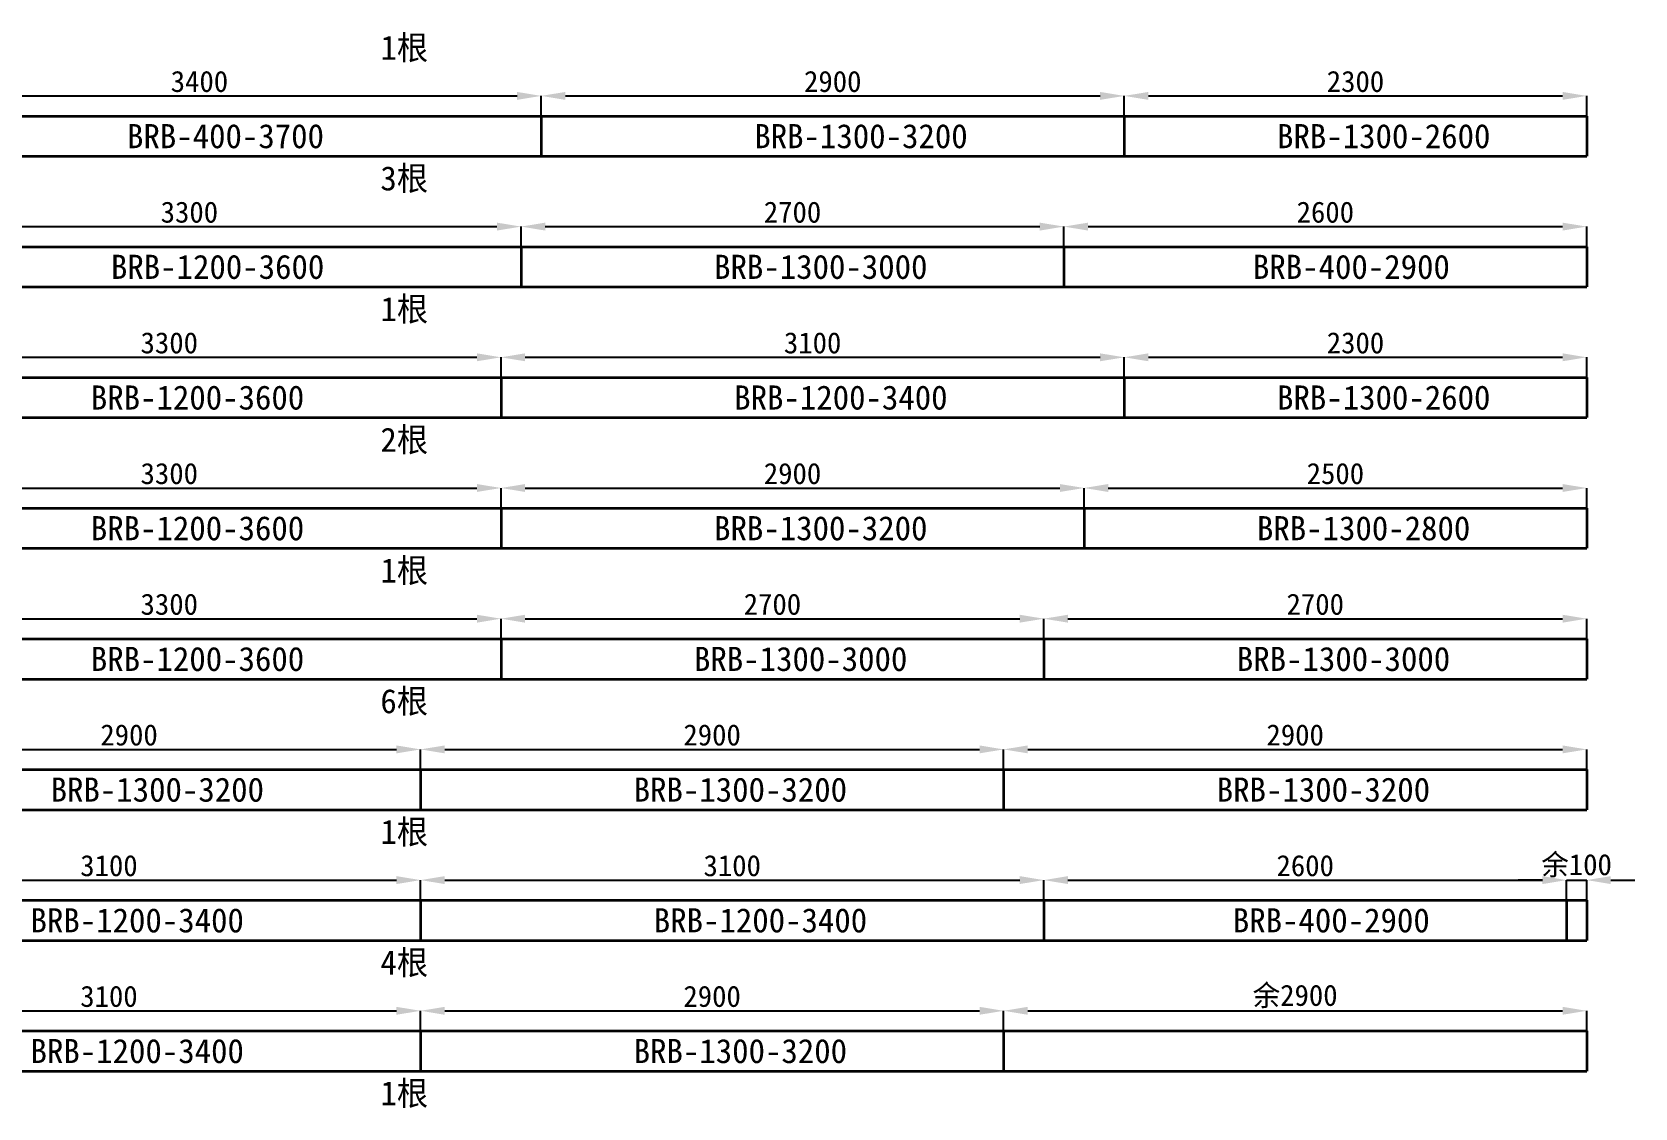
# Model space of a CAD drawing. Header units: metres. Extents: x -250 to 12240, y -15123 to 1732.
# Drawn here: x 4268 to 12240, y -9183 to -3833 of the extents above; entities that cross this region are included whole.
import ezdxf

# ---------------------------------------------------------------- set-up
doc = ezdxf.new("R2010")
doc.units = ezdxf.units.M
for name, color, linetype in [('DIMENSION', 3, 'Continuous'), ('TEXT', 3, 'Continuous'), ('TUBE', 3, 'Continuous')]:
    doc.layers.add(name, color=color, linetype=linetype)
doc.dimstyles.get("Standard").update_dxf_attribs({"dimscale": 30, "dimtxt": 3.5, "dimasz": 4, "dimexe": 1.25, "dimexo": 0, "dimtad": 1, "dimcen": 2.5, "dimazin": 3, "dimtfac": 1, "dimtmove": 0, "dimatfit": 3})

# ---------------------------------------------------------------- blocks, each defined once
blk = doc.blocks.new('_CLOSEDFILLED')
at = {"color": 0, "linetype": 'BYBLOCK'}
blk.add_solid([(-1, 0.164), (0, 0), (-1, -0.164)], dxfattribs=at)
blk = doc.blocks.new('*D45')
at = {"color": 3}
for p, q in [((3400, -4250), (3400, -4150)), ((6800, -4250), (6800, -4150))]:
    blk.add_line(p, q, dxfattribs=at)
at = {"color": 0}
blk.add_line((3520, -4150), (6680, -4150), dxfattribs=at)
at = {"layer": 'Defpoints'}
for p in [(3400, -4150), (3400, -4250), (6800, -4250)]:
    blk.add_point(p, dxfattribs=at)
at = {"layer": 'DIMENSION', "color": 0, "xscale": 120, "yscale": 120, "rotation": 180}
blk.add_blockref('_CLOSEDFILLED', (3400, -4150), dxfattribs=at)
at = {"layer": 'DIMENSION', "color": 0, "xscale": 120, "yscale": 120}
blk.add_blockref('_CLOSEDFILLED', (6800, -4150), dxfattribs=at)
at = {"layer": 'DIMENSION', "color": 3, "insert": (5100, -4078.75), "char_height": 105, "attachment_point": 5}
blk.add_mtext('3400', dxfattribs=at)
blk = doc.blocks.new('*D46')
at = {"color": 3}
for p, q in [((6800, -4250), (6800, -4150)), ((9700, -4250), (9700, -4150))]:
    blk.add_line(p, q, dxfattribs=at)
at = {"color": 0}
blk.add_line((6920, -4150), (9580, -4150), dxfattribs=at)
at = {"layer": 'Defpoints'}
for p in [(6800, -4150), (6800, -4250), (9700, -4250)]:
    blk.add_point(p, dxfattribs=at)
at = {"layer": 'DIMENSION', "color": 0, "xscale": 120, "yscale": 120, "rotation": 180}
blk.add_blockref('_CLOSEDFILLED', (6800, -4150), dxfattribs=at)
at = {"layer": 'DIMENSION', "color": 0, "xscale": 120, "yscale": 120}
blk.add_blockref('_CLOSEDFILLED', (9700, -4150), dxfattribs=at)
at = {"layer": 'DIMENSION', "color": 3, "insert": (8250, -4078.75), "char_height": 105, "attachment_point": 5}
blk.add_mtext('2900', dxfattribs=at)
blk = doc.blocks.new('*D47')
at = {"color": 3}
for p, q in [((9700, -4250), (9700, -4150)), ((12000, -4250), (12000, -4150))]:
    blk.add_line(p, q, dxfattribs=at)
at = {"color": 0}
blk.add_line((9820, -4150), (11880, -4150), dxfattribs=at)
at = {"layer": 'Defpoints'}
for p in [(9700, -4150), (9700, -4250), (12000, -4250)]:
    blk.add_point(p, dxfattribs=at)
at = {"layer": 'DIMENSION', "color": 0, "xscale": 120, "yscale": 120, "rotation": 180}
blk.add_blockref('_CLOSEDFILLED', (9700, -4150), dxfattribs=at)
at = {"layer": 'DIMENSION', "color": 0, "xscale": 120, "yscale": 120}
blk.add_blockref('_CLOSEDFILLED', (12000, -4150), dxfattribs=at)
at = {"layer": 'DIMENSION', "color": 3, "insert": (10850, -4078.75), "char_height": 105, "attachment_point": 5}
blk.add_mtext('2300', dxfattribs=at)
blk = doc.blocks.new('*D50')
at = {"color": 3}
for p, q in [((3400, -4900), (3400, -4800)), ((6700, -4900), (6700, -4800))]:
    blk.add_line(p, q, dxfattribs=at)
at = {"color": 0}
blk.add_line((3520, -4800), (6580, -4800), dxfattribs=at)
at = {"layer": 'Defpoints'}
for p in [(3400, -4800), (3400, -4900), (6700, -4900)]:
    blk.add_point(p, dxfattribs=at)
at = {"layer": 'DIMENSION', "color": 0, "xscale": 120, "yscale": 120, "rotation": 180}
blk.add_blockref('_CLOSEDFILLED', (3400, -4800), dxfattribs=at)
at = {"layer": 'DIMENSION', "color": 0, "xscale": 120, "yscale": 120}
blk.add_blockref('_CLOSEDFILLED', (6700, -4800), dxfattribs=at)
at = {"layer": 'DIMENSION', "color": 3, "insert": (5050, -4728.75), "char_height": 105, "attachment_point": 5}
blk.add_mtext('3300', dxfattribs=at)
blk = doc.blocks.new('*D51')
at = {"color": 3}
for p, q in [((6700, -4900), (6700, -4800)), ((9400, -4900), (9400, -4800))]:
    blk.add_line(p, q, dxfattribs=at)
at = {"color": 0}
blk.add_line((6820, -4800), (9280, -4800), dxfattribs=at)
at = {"layer": 'Defpoints'}
for p in [(6700, -4800), (6700, -4900), (9400, -4900)]:
    blk.add_point(p, dxfattribs=at)
at = {"layer": 'DIMENSION', "color": 0, "xscale": 120, "yscale": 120, "rotation": 180}
blk.add_blockref('_CLOSEDFILLED', (6700, -4800), dxfattribs=at)
at = {"layer": 'DIMENSION', "color": 0, "xscale": 120, "yscale": 120}
blk.add_blockref('_CLOSEDFILLED', (9400, -4800), dxfattribs=at)
at = {"layer": 'DIMENSION', "color": 3, "insert": (8050, -4728.75), "char_height": 105, "attachment_point": 5}
blk.add_mtext('2700', dxfattribs=at)
blk = doc.blocks.new('*D52')
at = {"color": 3}
for p, q in [((9400, -4900), (9400, -4800)), ((12000, -4900), (12000, -4800))]:
    blk.add_line(p, q, dxfattribs=at)
at = {"color": 0}
blk.add_line((9520, -4800), (11880, -4800), dxfattribs=at)
at = {"layer": 'Defpoints'}
for p in [(9400, -4800), (9400, -4900), (12000, -4900)]:
    blk.add_point(p, dxfattribs=at)
at = {"layer": 'DIMENSION', "color": 0, "xscale": 120, "yscale": 120, "rotation": 180}
blk.add_blockref('_CLOSEDFILLED', (9400, -4800), dxfattribs=at)
at = {"layer": 'DIMENSION', "color": 0, "xscale": 120, "yscale": 120}
blk.add_blockref('_CLOSEDFILLED', (12000, -4800), dxfattribs=at)
at = {"layer": 'DIMENSION', "color": 3, "insert": (10700, -4728.75), "char_height": 105, "attachment_point": 5}
blk.add_mtext('2600', dxfattribs=at)
blk = doc.blocks.new('*D55')
at = {"color": 3}
for p, q in [((3300, -5550), (3300, -5450)), ((6600, -5550), (6600, -5450))]:
    blk.add_line(p, q, dxfattribs=at)
at = {"color": 0}
blk.add_line((3420, -5450), (6480, -5450), dxfattribs=at)
at = {"layer": 'Defpoints'}
for p in [(3300, -5450), (3300, -5550), (6600, -5550)]:
    blk.add_point(p, dxfattribs=at)
at = {"layer": 'DIMENSION', "color": 0, "xscale": 120, "yscale": 120, "rotation": 180}
blk.add_blockref('_CLOSEDFILLED', (3300, -5450), dxfattribs=at)
at = {"layer": 'DIMENSION', "color": 0, "xscale": 120, "yscale": 120}
blk.add_blockref('_CLOSEDFILLED', (6600, -5450), dxfattribs=at)
at = {"layer": 'DIMENSION', "color": 3, "insert": (4950, -5378.75), "char_height": 105, "attachment_point": 5}
blk.add_mtext('3300', dxfattribs=at)
blk = doc.blocks.new('*D56')
at = {"color": 3}
for p, q in [((6600, -5550), (6600, -5450)), ((9700, -5550), (9700, -5450))]:
    blk.add_line(p, q, dxfattribs=at)
at = {"color": 0}
blk.add_line((6720, -5450), (9580, -5450), dxfattribs=at)
at = {"layer": 'Defpoints'}
for p in [(6600, -5450), (6600, -5550), (9700, -5550)]:
    blk.add_point(p, dxfattribs=at)
at = {"layer": 'DIMENSION', "color": 0, "xscale": 120, "yscale": 120, "rotation": 180}
blk.add_blockref('_CLOSEDFILLED', (6600, -5450), dxfattribs=at)
at = {"layer": 'DIMENSION', "color": 0, "xscale": 120, "yscale": 120}
blk.add_blockref('_CLOSEDFILLED', (9700, -5450), dxfattribs=at)
at = {"layer": 'DIMENSION', "color": 3, "insert": (8150, -5378.75), "char_height": 105, "attachment_point": 5}
blk.add_mtext('3100', dxfattribs=at)
blk = doc.blocks.new('*D57')
at = {"color": 3}
for p, q in [((9700, -5550), (9700, -5450)), ((12000, -5550), (12000, -5450))]:
    blk.add_line(p, q, dxfattribs=at)
at = {"color": 0}
blk.add_line((9820, -5450), (11880, -5450), dxfattribs=at)
at = {"layer": 'Defpoints'}
for p in [(9700, -5450), (9700, -5550), (12000, -5550)]:
    blk.add_point(p, dxfattribs=at)
at = {"layer": 'DIMENSION', "color": 0, "xscale": 120, "yscale": 120, "rotation": 180}
blk.add_blockref('_CLOSEDFILLED', (9700, -5450), dxfattribs=at)
at = {"layer": 'DIMENSION', "color": 0, "xscale": 120, "yscale": 120}
blk.add_blockref('_CLOSEDFILLED', (12000, -5450), dxfattribs=at)
at = {"layer": 'DIMENSION', "color": 3, "insert": (10850, -5378.75), "char_height": 105, "attachment_point": 5}
blk.add_mtext('2300', dxfattribs=at)
blk = doc.blocks.new('*D60')
at = {"color": 3}
for p, q in [((3300, -6200), (3300, -6100)), ((6600, -6200), (6600, -6100))]:
    blk.add_line(p, q, dxfattribs=at)
at = {"color": 0}
blk.add_line((3420, -6100), (6480, -6100), dxfattribs=at)
at = {"layer": 'Defpoints'}
for p in [(3300, -6100), (3300, -6200), (6600, -6200)]:
    blk.add_point(p, dxfattribs=at)
at = {"layer": 'DIMENSION', "color": 0, "xscale": 120, "yscale": 120, "rotation": 180}
blk.add_blockref('_CLOSEDFILLED', (3300, -6100), dxfattribs=at)
at = {"layer": 'DIMENSION', "color": 0, "xscale": 120, "yscale": 120}
blk.add_blockref('_CLOSEDFILLED', (6600, -6100), dxfattribs=at)
at = {"layer": 'DIMENSION', "color": 3, "insert": (4950, -6028.75), "char_height": 105, "attachment_point": 5}
blk.add_mtext('3300', dxfattribs=at)
blk = doc.blocks.new('*D61')
at = {"color": 3}
for p, q in [((6600, -6200), (6600, -6100)), ((9500, -6200), (9500, -6100))]:
    blk.add_line(p, q, dxfattribs=at)
at = {"color": 0}
blk.add_line((6720, -6100), (9380, -6100), dxfattribs=at)
at = {"layer": 'Defpoints'}
for p in [(6600, -6100), (6600, -6200), (9500, -6200)]:
    blk.add_point(p, dxfattribs=at)
at = {"layer": 'DIMENSION', "color": 0, "xscale": 120, "yscale": 120, "rotation": 180}
blk.add_blockref('_CLOSEDFILLED', (6600, -6100), dxfattribs=at)
at = {"layer": 'DIMENSION', "color": 0, "xscale": 120, "yscale": 120}
blk.add_blockref('_CLOSEDFILLED', (9500, -6100), dxfattribs=at)
at = {"layer": 'DIMENSION', "color": 3, "insert": (8050, -6028.75), "char_height": 105, "attachment_point": 5}
blk.add_mtext('2900', dxfattribs=at)
blk = doc.blocks.new('*D62')
at = {"color": 3}
for p, q in [((9500, -6200), (9500, -6100)), ((12000, -6200), (12000, -6100))]:
    blk.add_line(p, q, dxfattribs=at)
at = {"color": 0}
blk.add_line((9620, -6100), (11880, -6100), dxfattribs=at)
at = {"layer": 'Defpoints'}
for p in [(9500, -6100), (9500, -6200), (12000, -6200)]:
    blk.add_point(p, dxfattribs=at)
at = {"layer": 'DIMENSION', "color": 0, "xscale": 120, "yscale": 120, "rotation": 180}
blk.add_blockref('_CLOSEDFILLED', (9500, -6100), dxfattribs=at)
at = {"layer": 'DIMENSION', "color": 0, "xscale": 120, "yscale": 120}
blk.add_blockref('_CLOSEDFILLED', (12000, -6100), dxfattribs=at)
at = {"layer": 'DIMENSION', "color": 3, "insert": (10750, -6028.75), "char_height": 105, "attachment_point": 5}
blk.add_mtext('2500', dxfattribs=at)
blk = doc.blocks.new('*D65')
at = {"color": 3}
for p, q in [((3300, -6850), (3300, -6750)), ((6600, -6850), (6600, -6750))]:
    blk.add_line(p, q, dxfattribs=at)
at = {"color": 0}
blk.add_line((3420, -6750), (6480, -6750), dxfattribs=at)
at = {"layer": 'Defpoints'}
for p in [(3300, -6750), (3300, -6850), (6600, -6850)]:
    blk.add_point(p, dxfattribs=at)
at = {"layer": 'DIMENSION', "color": 0, "xscale": 120, "yscale": 120, "rotation": 180}
blk.add_blockref('_CLOSEDFILLED', (3300, -6750), dxfattribs=at)
at = {"layer": 'DIMENSION', "color": 0, "xscale": 120, "yscale": 120}
blk.add_blockref('_CLOSEDFILLED', (6600, -6750), dxfattribs=at)
at = {"layer": 'DIMENSION', "color": 3, "insert": (4950, -6678.75), "char_height": 105, "attachment_point": 5}
blk.add_mtext('3300', dxfattribs=at)
blk = doc.blocks.new('*D66')
at = {"color": 3}
for p, q in [((6600, -6850), (6600, -6750)), ((9300, -6850), (9300, -6750))]:
    blk.add_line(p, q, dxfattribs=at)
at = {"color": 0}
blk.add_line((6720, -6750), (9180, -6750), dxfattribs=at)
at = {"layer": 'Defpoints'}
for p in [(6600, -6750), (6600, -6850), (9300, -6850)]:
    blk.add_point(p, dxfattribs=at)
at = {"layer": 'DIMENSION', "color": 0, "xscale": 120, "yscale": 120, "rotation": 180}
blk.add_blockref('_CLOSEDFILLED', (6600, -6750), dxfattribs=at)
at = {"layer": 'DIMENSION', "color": 0, "xscale": 120, "yscale": 120}
blk.add_blockref('_CLOSEDFILLED', (9300, -6750), dxfattribs=at)
at = {"layer": 'DIMENSION', "color": 3, "insert": (7950, -6678.75), "char_height": 105, "attachment_point": 5}
blk.add_mtext('2700', dxfattribs=at)
blk = doc.blocks.new('*D67')
at = {"color": 3}
for p, q in [((9300, -6850), (9300, -6750)), ((12000, -6850), (12000, -6750))]:
    blk.add_line(p, q, dxfattribs=at)
at = {"color": 0}
blk.add_line((9420, -6750), (11880, -6750), dxfattribs=at)
at = {"layer": 'Defpoints'}
for p in [(9300, -6750), (9300, -6850), (12000, -6850)]:
    blk.add_point(p, dxfattribs=at)
at = {"layer": 'DIMENSION', "color": 0, "xscale": 120, "yscale": 120, "rotation": 180}
blk.add_blockref('_CLOSEDFILLED', (9300, -6750), dxfattribs=at)
at = {"layer": 'DIMENSION', "color": 0, "xscale": 120, "yscale": 120}
blk.add_blockref('_CLOSEDFILLED', (12000, -6750), dxfattribs=at)
at = {"layer": 'DIMENSION', "color": 3, "insert": (10650, -6678.75), "char_height": 105, "attachment_point": 5}
blk.add_mtext('2700', dxfattribs=at)
blk = doc.blocks.new('*D70')
at = {"color": 3}
for p, q in [((3300, -7500), (3300, -7400)), ((6200, -7500), (6200, -7400))]:
    blk.add_line(p, q, dxfattribs=at)
at = {"color": 0}
blk.add_line((3420, -7400), (6080, -7400), dxfattribs=at)
at = {"layer": 'Defpoints'}
for p in [(3300, -7400), (3300, -7500), (6200, -7500)]:
    blk.add_point(p, dxfattribs=at)
at = {"layer": 'DIMENSION', "color": 0, "xscale": 120, "yscale": 120, "rotation": 180}
blk.add_blockref('_CLOSEDFILLED', (3300, -7400), dxfattribs=at)
at = {"layer": 'DIMENSION', "color": 0, "xscale": 120, "yscale": 120}
blk.add_blockref('_CLOSEDFILLED', (6200, -7400), dxfattribs=at)
at = {"layer": 'DIMENSION', "color": 3, "insert": (4750, -7328.75), "char_height": 105, "attachment_point": 5}
blk.add_mtext('2900', dxfattribs=at)
blk = doc.blocks.new('*D71')
at = {"color": 3}
for p, q in [((6200, -7500), (6200, -7400)), ((9100, -7500), (9100, -7400))]:
    blk.add_line(p, q, dxfattribs=at)
at = {"color": 0}
blk.add_line((6320, -7400), (8980, -7400), dxfattribs=at)
at = {"layer": 'Defpoints'}
for p in [(6200, -7400), (6200, -7500), (9100, -7500)]:
    blk.add_point(p, dxfattribs=at)
at = {"layer": 'DIMENSION', "color": 0, "xscale": 120, "yscale": 120, "rotation": 180}
blk.add_blockref('_CLOSEDFILLED', (6200, -7400), dxfattribs=at)
at = {"layer": 'DIMENSION', "color": 0, "xscale": 120, "yscale": 120}
blk.add_blockref('_CLOSEDFILLED', (9100, -7400), dxfattribs=at)
at = {"layer": 'DIMENSION', "color": 3, "insert": (7650, -7328.75), "char_height": 105, "attachment_point": 5}
blk.add_mtext('2900', dxfattribs=at)
blk = doc.blocks.new('*D72')
at = {"color": 3}
for p, q in [((9100, -7500), (9100, -7400)), ((12000, -7500), (12000, -7400))]:
    blk.add_line(p, q, dxfattribs=at)
at = {"color": 0}
blk.add_line((9220, -7400), (11880, -7400), dxfattribs=at)
at = {"layer": 'Defpoints'}
for p in [(9100, -7400), (9100, -7500), (12000, -7500)]:
    blk.add_point(p, dxfattribs=at)
at = {"layer": 'DIMENSION', "color": 0, "xscale": 120, "yscale": 120, "rotation": 180}
blk.add_blockref('_CLOSEDFILLED', (9100, -7400), dxfattribs=at)
at = {"layer": 'DIMENSION', "color": 0, "xscale": 120, "yscale": 120}
blk.add_blockref('_CLOSEDFILLED', (12000, -7400), dxfattribs=at)
at = {"layer": 'DIMENSION', "color": 3, "insert": (10550, -7328.75), "char_height": 105, "attachment_point": 5}
blk.add_mtext('2900', dxfattribs=at)
blk = doc.blocks.new('*D75')
at = {"color": 3}
for p, q in [((3100, -8150), (3100, -8050)), ((6200, -8150), (6200, -8050))]:
    blk.add_line(p, q, dxfattribs=at)
at = {"color": 0}
blk.add_line((3220, -8050), (6080, -8050), dxfattribs=at)
at = {"layer": 'Defpoints'}
for p in [(3100, -8050), (3100, -8150), (6200, -8150)]:
    blk.add_point(p, dxfattribs=at)
at = {"layer": 'DIMENSION', "color": 0, "xscale": 120, "yscale": 120, "rotation": 180}
blk.add_blockref('_CLOSEDFILLED', (3100, -8050), dxfattribs=at)
at = {"layer": 'DIMENSION', "color": 0, "xscale": 120, "yscale": 120}
blk.add_blockref('_CLOSEDFILLED', (6200, -8050), dxfattribs=at)
at = {"layer": 'DIMENSION', "color": 3, "insert": (4650, -7978.75), "char_height": 105, "attachment_point": 5}
blk.add_mtext('3100', dxfattribs=at)
blk = doc.blocks.new('*D76')
at = {"color": 3}
for p, q in [((6200, -8150), (6200, -8050)), ((9300, -8150), (9300, -8050))]:
    blk.add_line(p, q, dxfattribs=at)
at = {"color": 0}
blk.add_line((6320, -8050), (9180, -8050), dxfattribs=at)
at = {"layer": 'Defpoints'}
for p in [(6200, -8050), (6200, -8150), (9300, -8150)]:
    blk.add_point(p, dxfattribs=at)
at = {"layer": 'DIMENSION', "color": 0, "xscale": 120, "yscale": 120, "rotation": 180}
blk.add_blockref('_CLOSEDFILLED', (6200, -8050), dxfattribs=at)
at = {"layer": 'DIMENSION', "color": 0, "xscale": 120, "yscale": 120}
blk.add_blockref('_CLOSEDFILLED', (9300, -8050), dxfattribs=at)
at = {"layer": 'DIMENSION', "color": 3, "insert": (7750, -7978.75), "char_height": 105, "attachment_point": 5}
blk.add_mtext('3100', dxfattribs=at)
blk = doc.blocks.new('*D77')
at = {"color": 3}
for p, q in [((9300, -8150), (9300, -8050)), ((11900, -8150), (11900, -8050))]:
    blk.add_line(p, q, dxfattribs=at)
at = {"color": 0}
blk.add_line((9420, -8050), (11780, -8050), dxfattribs=at)
at = {"layer": 'Defpoints'}
for p in [(9300, -8050), (9300, -8150), (11900, -8150)]:
    blk.add_point(p, dxfattribs=at)
at = {"layer": 'DIMENSION', "color": 0, "xscale": 120, "yscale": 120, "rotation": 180}
blk.add_blockref('_CLOSEDFILLED', (9300, -8050), dxfattribs=at)
at = {"layer": 'DIMENSION', "color": 0, "xscale": 120, "yscale": 120}
blk.add_blockref('_CLOSEDFILLED', (11900, -8050), dxfattribs=at)
at = {"layer": 'DIMENSION', "color": 3, "insert": (10600, -7978.75), "char_height": 105, "attachment_point": 5}
blk.add_mtext('2600', dxfattribs=at)
blk = doc.blocks.new('*D78')
at = {"color": 0}
for p, q in [((11780, -8050), (11660, -8050)), ((11900, -8050), (12000, -8050)), ((12120, -8050), (12240, -8050))]:
    blk.add_line(p, q, dxfattribs=at)
at = {"color": 3}
for p, q in [((11900, -8150), (11900, -8050)), ((12000, -8150), (12000, -8050))]:
    blk.add_line(p, q, dxfattribs=at)
at = {"layer": 'Defpoints'}
for p in [(11900, -8050), (11900, -8150), (12000, -8150)]:
    blk.add_point(p, dxfattribs=at)
at = {"layer": 'DIMENSION', "color": 0, "xscale": 120, "yscale": 120}
blk.add_blockref('_CLOSEDFILLED', (11900, -8050), dxfattribs=at)
at = {"layer": 'DIMENSION', "color": 0, "xscale": 120, "yscale": 120, "rotation": 180}
blk.add_blockref('_CLOSEDFILLED', (12000, -8050), dxfattribs=at)
at = {"layer": 'DIMENSION', "color": 3, "insert": (11950, -7978.75), "char_height": 105, "attachment_point": 5}
blk.add_mtext('余100', dxfattribs=at)
blk = doc.blocks.new('*D81')
at = {"color": 3}
for p, q in [((3100, -8800), (3100, -8700)), ((6200, -8800), (6200, -8700))]:
    blk.add_line(p, q, dxfattribs=at)
at = {"color": 0}
blk.add_line((3220, -8700), (6080, -8700), dxfattribs=at)
at = {"layer": 'Defpoints'}
for p in [(3100, -8700), (3100, -8800), (6200, -8800)]:
    blk.add_point(p, dxfattribs=at)
at = {"layer": 'DIMENSION', "color": 0, "xscale": 120, "yscale": 120, "rotation": 180}
blk.add_blockref('_CLOSEDFILLED', (3100, -8700), dxfattribs=at)
at = {"layer": 'DIMENSION', "color": 0, "xscale": 120, "yscale": 120}
blk.add_blockref('_CLOSEDFILLED', (6200, -8700), dxfattribs=at)
at = {"layer": 'DIMENSION', "color": 3, "insert": (4650, -8628.75), "char_height": 105, "attachment_point": 5}
blk.add_mtext('3100', dxfattribs=at)
blk = doc.blocks.new('*D82')
at = {"color": 3}
for p, q in [((6200, -8800), (6200, -8700)), ((9100, -8800), (9100, -8700))]:
    blk.add_line(p, q, dxfattribs=at)
at = {"color": 0}
blk.add_line((6320, -8700), (8980, -8700), dxfattribs=at)
at = {"layer": 'Defpoints'}
for p in [(6200, -8700), (6200, -8800), (9100, -8800)]:
    blk.add_point(p, dxfattribs=at)
at = {"layer": 'DIMENSION', "color": 0, "xscale": 120, "yscale": 120, "rotation": 180}
blk.add_blockref('_CLOSEDFILLED', (6200, -8700), dxfattribs=at)
at = {"layer": 'DIMENSION', "color": 0, "xscale": 120, "yscale": 120}
blk.add_blockref('_CLOSEDFILLED', (9100, -8700), dxfattribs=at)
at = {"layer": 'DIMENSION', "color": 3, "insert": (7650, -8628.75), "char_height": 105, "attachment_point": 5}
blk.add_mtext('2900', dxfattribs=at)
blk = doc.blocks.new('*D83')
at = {"color": 3}
for p, q in [((9100, -8800), (9100, -8700)), ((12000, -8800), (12000, -8700))]:
    blk.add_line(p, q, dxfattribs=at)
at = {"color": 0}
blk.add_line((9220, -8700), (11880, -8700), dxfattribs=at)
at = {"layer": 'Defpoints'}
for p in [(9100, -8700), (9100, -8800), (12000, -8800)]:
    blk.add_point(p, dxfattribs=at)
at = {"layer": 'DIMENSION', "color": 0, "xscale": 120, "yscale": 120, "rotation": 180}
blk.add_blockref('_CLOSEDFILLED', (9100, -8700), dxfattribs=at)
at = {"layer": 'DIMENSION', "color": 0, "xscale": 120, "yscale": 120}
blk.add_blockref('_CLOSEDFILLED', (12000, -8700), dxfattribs=at)
at = {"layer": 'DIMENSION', "color": 3, "insert": (10550, -8628.75), "char_height": 105, "attachment_point": 5}
blk.add_mtext('余2900', dxfattribs=at)

msp = doc.modelspace()

# ---------------------------------------------------------------- linework, layer by layer
at = {"layer": 'TUBE', "color": 7, "lineweight": 35}
for p, q in [((3400, -4250), (6800, -4250)), ((6800, -4250), (6800, -4450)), ((6800, -4250), (9700, -4250)), ((9700, -4250), (9700, -4450)), ((9700, -4250), (12000, -4250)), ((12000, -4250), (12000, -4450)), ((3400, -4450), (6800, -4450)), ((6800, -4450), (9700, -4450)), ((9700, -4450), (12000, -4450)), ((3400, -4900), (6700, -4900)), ((6700, -4900), (6700, -5100)), ((6700, -4900), (9400, -4900)), ((9400, -4900), (9400, -5100)), ((9400, -4900), (12000, -4900)), ((12000, -4900), (12000, -5100)), ((3400, -5100), (6700, -5100)), ((6700, -5100), (9400, -5100)), ((9400, -5100), (12000, -5100)), ((3300, -5550), (6600, -5550)), ((6600, -5550), (6600, -5750)), ((6600, -5550), (9700, -5550)), ((9700, -5550), (9700, -5750)), ((9700, -5550), (12000, -5550)), ((12000, -5550), (12000, -5750)), ((3300, -5750), (6600, -5750)), ((6600, -5750), (9700, -5750)), ((9700, -5750), (12000, -5750)), ((3300, -6200), (6600, -6200)), ((6600, -6200), (6600, -6400)), ((6600, -6200), (9500, -6200)), ((9500, -6200), (9500, -6400)), ((9500, -6200), (12000, -6200)), ((12000, -6200), (12000, -6400)), ((3300, -6400), (6600, -6400)), ((6600, -6400), (9500, -6400)), ((9500, -6400), (12000, -6400)), ((3300, -6850), (6600, -6850)), ((6600, -6850), (6600, -7050)), ((6600, -6850), (9300, -6850)), ((9300, -6850), (9300, -7050)), ((9300, -6850), (12000, -6850)), ((12000, -6850), (12000, -7050)), ((3300, -7050), (6600, -7050)), ((6600, -7050), (9300, -7050)), ((9300, -7050), (12000, -7050)), ((3300, -7500), (6200, -7500)), ((6200, -7500), (6200, -7700)), ((6200, -7500), (9100, -7500)), ((9100, -7500), (9100, -7700)), ((9100, -7500), (12000, -7500)), ((12000, -7500), (12000, -7700)), ((3300, -7700), (6200, -7700)), ((6200, -7700), (9100, -7700)), ((9100, -7700), (12000, -7700)), ((3100, -8150), (6200, -8150)), ((6200, -8150), (6200, -8350)), ((6200, -8150), (9300, -8150)), ((9300, -8150), (9300, -8350)), ((9300, -8150), (11900, -8150)), ((11900, -8150), (11900, -8350)), ((11900, -8150), (12000, -8150)), ((11900, -8150), (11900, -8350)), ((12000, -8150), (12000, -8350)), ((3100, -8350), (6200, -8350)), ((6200, -8350), (9300, -8350)), ((9300, -8350), (11900, -8350)), ((11900, -8350), (12000, -8350)), ((3100, -8800), (6200, -8800)), ((6200, -8800), (6200, -9000)), ((6200, -8800), (9100, -8800)), ((9100, -8800), (9100, -9000)), ((9100, -8800), (12000, -8800)), ((9100, -8800), (9100, -9000)), ((12000, -8800), (12000, -9000)), ((3100, -9000), (6200, -9000)), ((6200, -9000), (9100, -9000)), ((9100, -9000), (12000, -9000))]:
    msp.add_line(p, q, dxfattribs=at)

# ---------------------------------------------------------------- texts
at = {"layer": 'TEXT'}
for s, p in [('1根', (6000, -3970)), ('BRB-400-3700', (4740, -4410)), ('BRB-1300-3200', (7860, -4410)), ('BRB-1300-2600', (10460, -4410)), ('3根', (6000, -4620)), ('BRB-1200-3600', (4660, -5060)), ('BRB-1300-3000', (7660, -5060)), ('BRB-400-2900', (10340, -5060)), ('1根', (6000, -5270)), ('BRB-1200-3600', (4560, -5710)), ('BRB-1200-3400', (7760, -5710)), ('BRB-1300-2600', (10460, -5710)), ('2根', (6000, -5920)), ('BRB-1200-3600', (4560, -6360)), ('BRB-1300-3200', (7660, -6360)), ('BRB-1300-2800', (10360, -6360)), ('1根', (6000, -6570)), ('BRB-1200-3600', (4560, -7010)), ('BRB-1300-3000', (7560, -7010)), ('BRB-1300-3000', (10260, -7010)), ('6根', (6000, -7220)), ('BRB-1300-3200', (4360, -7660)), ('BRB-1300-3200', (7260, -7660)), ('BRB-1300-3200', (10160, -7660)), ('1根', (6000, -7870)), ('BRB-1200-3400', (4260, -8310)), ('BRB-1200-3400', (7360, -8310)), ('BRB-400-2900', (10240, -8310)), ('4根', (6000, -8520)), ('BRB-1200-3400', (4260, -8960)), ('BRB-1300-3200', (7260, -8960)), ('1根', (6000, -9170))]:
    msp.add_text(s, height=120, dxfattribs=at).set_placement(p)

# ---------------------------------------------------------------- dimensions: what is measured, and where the dimension line sits
at = {"layer": 'DIMENSION', "color": 3, "lineweight": 25}
for base, p1, p2, text, picture, middle in [((3400, -4150), (3400, -4250), (6800, -4250), '3400', '*D45', (5100, -4078.75)), ((6800, -4150), (6800, -4250), (9700, -4250), '2900', '*D46', (8250, -4078.75)), ((9700, -4150), (9700, -4250), (12000, -4250), '2300', '*D47', (10850, -4078.75)), ((3400, -4800), (3400, -4900), (6700, -4900), '3300', '*D50', (5050, -4728.75)), ((6700, -4800), (6700, -4900), (9400, -4900), '2700', '*D51', (8050, -4728.75)), ((9400, -4800), (9400, -4900), (12000, -4900), '2600', '*D52', (10700, -4728.75)), ((3300, -5450), (3300, -5550), (6600, -5550), '3300', '*D55', (4950, -5378.75)), ((6600, -5450), (6600, -5550), (9700, -5550), '3100', '*D56', (8150, -5378.75)), ((9700, -5450), (9700, -5550), (12000, -5550), '2300', '*D57', (10850, -5378.75)), ((3300, -6100), (3300, -6200), (6600, -6200), '3300', '*D60', (4950, -6028.75)), ((6600, -6100), (6600, -6200), (9500, -6200), '2900', '*D61', (8050, -6028.75)), ((9500, -6100), (9500, -6200), (12000, -6200), '2500', '*D62', (10750, -6028.75)), ((3300, -6750), (3300, -6850), (6600, -6850), '3300', '*D65', (4950, -6678.75)), ((6600, -6750), (6600, -6850), (9300, -6850), '2700', '*D66', (7950, -6678.75)), ((9300, -6750), (9300, -6850), (12000, -6850), '2700', '*D67', (10650, -6678.75)), ((3300, -7400), (3300, -7500), (6200, -7500), '2900', '*D70', (4750, -7328.75)), ((6200, -7400), (6200, -7500), (9100, -7500), '2900', '*D71', (7650, -7328.75)), ((9100, -7400), (9100, -7500), (12000, -7500), '2900', '*D72', (10550, -7328.75)), ((3100, -8050), (3100, -8150), (6200, -8150), '3100', '*D75', (4650, -7978.75)), ((6200, -8050), (6200, -8150), (9300, -8150), '3100', '*D76', (7750, -7978.75)), ((9300, -8050), (9300, -8150), (11900, -8150), '2600', '*D77', (10600, -7978.75)), ((11900, -8050), (11900, -8150), (12000, -8150), '余100', '*D78', (11950, -7978.75)), ((3100, -8700), (3100, -8800), (6200, -8800), '3100', '*D81', (4650, -8628.75)), ((6200, -8700), (6200, -8800), (9100, -8800), '2900', '*D82', (7650, -8628.75)), ((9100, -8700), (9100, -8800), (12000, -8800), '余2900', '*D83', (10550, -8628.75))]:
    dim = msp.add_linear_dim(base=base, p1=p1, p2=p2, text=text, dimstyle='Standard', dxfattribs=at)
    dim.commit()
    dim.dimension.update_dxf_attribs({"geometry": picture, "text_midpoint": middle})

doc.saveas('drawing.dxf')
